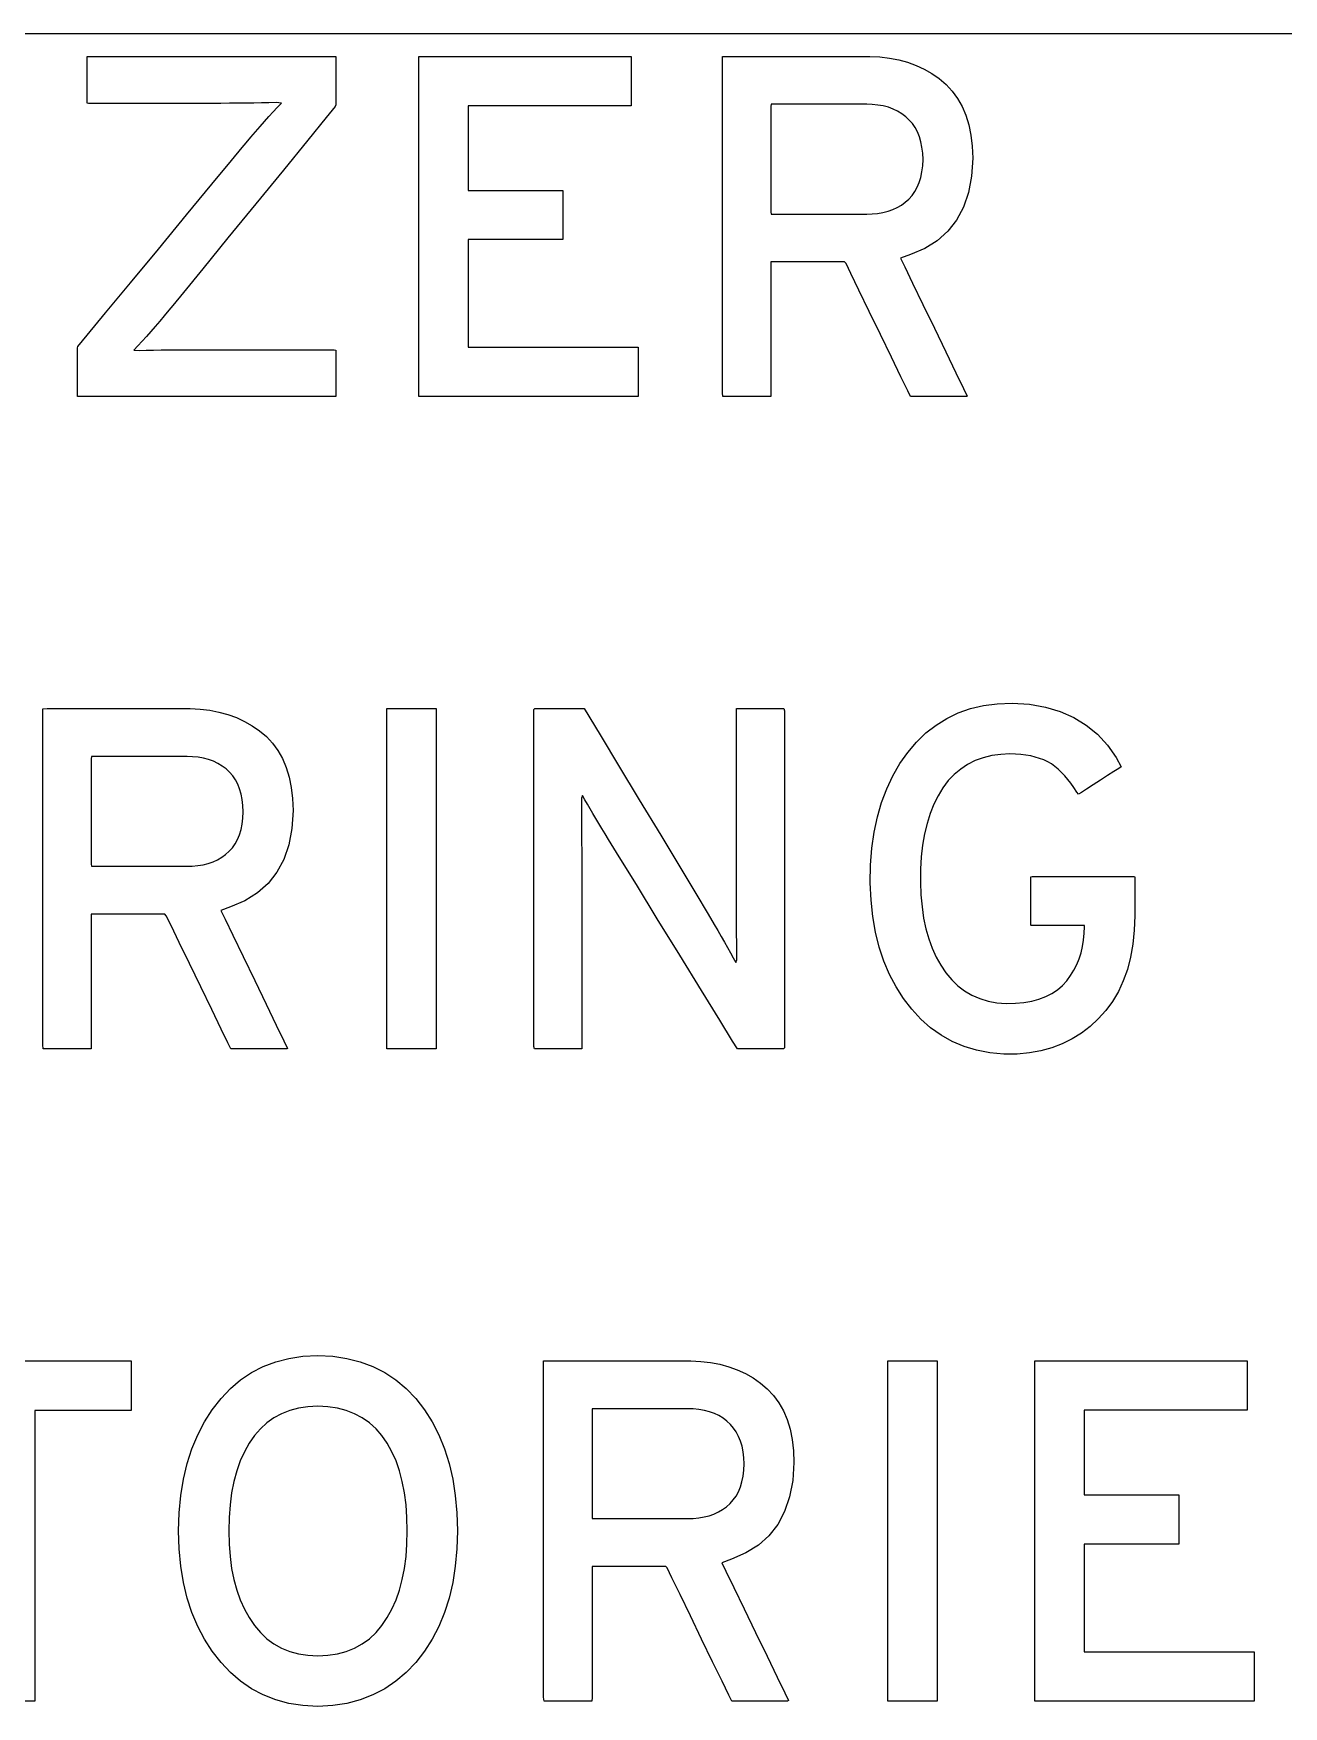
# Model space of a CAD drawing. Extents: x 1 to 47.7, y 0.2 to 35.
# Drawn here: x 7.4788 to 7.7781, y 13.7247 to 14.125 of the extents above; entities that cross this region are included whole.
import ezdxf

# ---------------------------------------------------------------- set-up
doc = ezdxf.new("R2010")
doc.units = 0
doc.header["$MEASUREMENT"] = 0
for name, color, linetype in [('4_1__4U__UP_TO_ONE_IO_BOAR', 7, 'CONTINUOUS'), ('4_2__4U__FRONT_PANEL_W_24_', 7, 'CONTINUOUS'), ('5_1___24__TARGET_LEDS___12', 7, 'CONTINUOUS')]:
    doc.layers.add(name, color=color, linetype=linetype)

msp = doc.modelspace()

# ---------------------------------------------------------------- linework, layer by layer
at = {"layer": '4_1__4U__UP_TO_ONE_IO_BOAR'}
msp.add_lwpolyline([(6.83549, 14.12501), (6.93639, 14.12501), (7.04437, 14.12501), (7.15841, 14.12501), (7.27751, 14.12501), (7.52681, 14.12501), (7.78421, 14.12501)], dxfattribs=at)
at = {"layer": '4_2__4U__FRONT_PANEL_W_24_'}
for points in [[(7.48935, 14.03812), (7.48935, 14.03855), (7.48935, 14.03971), (7.48935, 14.04137), (7.48935, 14.04333), (7.48935, 14.04536), (7.48935, 14.04726), (7.48935, 14.0488), (7.48935, 14.04977), (7.48947, 14.05015), (7.49169, 14.05282), (7.49612, 14.05818), (7.50204, 14.06534), (7.50874, 14.07343), (7.51549, 14.08159), (7.52157, 14.08894), (7.52626, 14.0946), (7.52883, 14.09772), (7.52977, 14.09884), (7.53089, 14.10018), (7.53199, 14.10148), (7.53308, 14.10273), (7.53414, 14.10394), (7.53518, 14.10511), (7.5362, 14.10624), (7.5372, 14.10732), (7.53818, 14.10837), (7.5369, 14.10847), (7.53519, 14.10843), (7.53342, 14.10839), (7.5316, 14.10836), (7.52971, 14.10833), (7.52777, 14.10831), (7.52577, 14.1083), (7.52371, 14.10829), (7.52187, 14.10829), (7.52047, 14.10829), (7.51731, 14.10829), (7.51294, 14.10829), (7.5079, 14.10829), (7.50274, 14.10829), (7.49801, 14.10829), (7.49427, 14.10829), (7.49204, 14.10829), (7.49167, 14.10837), (7.49167, 14.1091), (7.49167, 14.11042), (7.49167, 14.11214), (7.49167, 14.11405), (7.49167, 14.11594), (7.49167, 14.11761), (7.49167, 14.11887), (7.49167, 14.11949), (7.49281, 14.11953), (7.49768, 14.11953), (7.5054, 14.11953), (7.5149, 14.11953), (7.5251, 14.11953), (7.5349, 14.11953), (7.54325, 14.11953), (7.54904, 14.11953), (7.55122, 14.11953), (7.55122, 14.1191), (7.55122, 14.11794), (7.55122, 14.11629), (7.55122, 14.11434), (7.55122, 14.11231), (7.55122, 14.11043), (7.55122, 14.10889), (7.55122, 14.10793), (7.55109, 14.10755), (7.5489, 14.10487), (7.54452, 14.09951), (7.53866, 14.09234), (7.53204, 14.08424), (7.52537, 14.07608), (7.51936, 14.06872), (7.51473, 14.06305), (7.51218, 14.05994), (7.51126, 14.05881), (7.51016, 14.05746), (7.50907, 14.05616), (7.50799, 14.0549), (7.50693, 14.05368), (7.50588, 14.05252), (7.50485, 14.05139), (7.50384, 14.05031), (7.50283, 14.04928), (7.50411, 14.04918), (7.50582, 14.04922), (7.50759, 14.04926), (7.50942, 14.04929), (7.5113, 14.04932), (7.51324, 14.04934), (7.51524, 14.04935), (7.5173, 14.04936), (7.51914, 14.04936), (7.52062, 14.04936), (7.52398, 14.04936), (7.52863, 14.04936), (7.53398, 14.04936), (7.53946, 14.04936), (7.54448, 14.04936), (7.54846, 14.04936), (7.55082, 14.04936), (7.55122, 14.04928), (7.55122, 14.04856), (7.55122, 14.04723), (7.55122, 14.04551), (7.55122, 14.0436), (7.55122, 14.04171), (7.55122, 14.04003), (7.55122, 14.03878), (7.55122, 14.03816), (7.55004, 14.03812), (7.54497, 14.03812), (7.53695, 14.03812), (7.52708, 14.03812), (7.51649, 14.03812), (7.50629, 14.03812), (7.49763, 14.03812), (7.4916, 14.03812)], [(7.70368, 14.09519), (7.70338, 14.09087), (7.70263, 14.08696), (7.70144, 14.08346), (7.69979, 14.08037), (7.6977, 14.07769), (7.69516, 14.07542), (7.69217, 14.07356), (7.68874, 14.07211), (7.6864, 14.07123), (7.6874, 14.06917), (7.68928, 14.06528), (7.69174, 14.06019), (7.6945, 14.0545), (7.69724, 14.04883), (7.69966, 14.04382), (7.70147, 14.04007), (7.70237, 14.03822), (7.70215, 14.03812), (7.701, 14.03812), (7.6992, 14.03812), (7.69699, 14.03812), (7.69463, 14.03812), (7.69238, 14.03812), (7.69049, 14.03812), (7.6892, 14.03812), (7.68878, 14.03813), (7.6881, 14.03953), (7.68648, 14.04287), (7.68421, 14.04755), (7.68159, 14.05296), (7.67889, 14.05851), (7.67643, 14.06359), (7.67448, 14.06761), (7.67334, 14.06997), (7.67301, 14.07034), (7.67181, 14.07034), (7.66966, 14.07034), (7.66689, 14.07034), (7.66383, 14.07034), (7.66081, 14.07034), (7.65818, 14.07034), (7.65625, 14.07034), (7.65536, 14.07034), (7.65534, 14.06953), (7.65534, 14.06666), (7.65534, 14.06229), (7.65534, 14.05702), (7.65534, 14.05144), (7.65534, 14.04617), (7.65534, 14.0418), (7.65534, 14.03893), (7.65533, 14.03812), (7.65475, 14.03812), (7.6535, 14.03812), (7.65178, 14.03812), (7.64982, 14.03812), (7.64784, 14.03812), (7.64603, 14.03812), (7.64463, 14.03812), (7.64385, 14.03812), (7.64376, 14.03905), (7.64376, 14.04501), (7.64376, 14.05517), (7.64376, 14.06801), (7.64376, 14.08203), (7.64376, 14.09571), (7.64376, 14.10752), (7.64376, 14.11596), (7.64376, 14.1195), (7.64483, 14.11953), (7.64808, 14.11953), (7.65289, 14.11953), (7.6586, 14.11953), (7.66457, 14.11953), (7.67017, 14.11953), (7.67474, 14.11953), (7.67764, 14.11953), (7.67901, 14.11952), (7.68142, 14.1194), (7.68374, 14.11913), (7.68596, 14.11869), (7.68809, 14.11811), (7.69012, 14.11737), (7.69206, 14.11647), (7.6939, 14.11542), (7.69565, 14.11421), (7.6973, 14.11282), (7.69877, 14.11124), (7.70006, 14.10949), (7.70114, 14.10756), (7.70204, 14.10544), (7.70274, 14.10315), (7.70325, 14.10067), (7.70356, 14.09802)], [(7.69177, 14.09485), (7.69169, 14.09635), (7.69152, 14.09777), (7.69125, 14.09909), (7.69089, 14.10032), (7.69043, 14.10145), (7.68988, 14.1025), (7.68923, 14.10345), (7.68848, 14.1043), (7.68763, 14.10509), (7.68671, 14.1058), (7.6857, 14.10641), (7.68463, 14.10692), (7.68348, 14.10734), (7.68225, 14.10767), (7.68095, 14.10789), (7.67957, 14.10802), (7.67832, 14.10806), (7.67718, 14.10806), (7.67463, 14.10806), (7.67113, 14.10806), (7.66713, 14.10806), (7.6631, 14.10806), (7.6595, 14.10806), (7.65678, 14.10806), (7.65542, 14.10806), (7.65534, 14.10753), (7.65534, 14.10524), (7.65534, 14.10164), (7.65534, 14.09726), (7.65534, 14.0926), (7.65534, 14.08822), (7.65534, 14.08462), (7.65534, 14.08233), (7.65542, 14.0818), (7.65678, 14.0818), (7.6595, 14.0818), (7.6631, 14.0818), (7.66713, 14.0818), (7.67113, 14.0818), (7.67463, 14.0818), (7.67718, 14.0818), (7.67832, 14.0818), (7.67956, 14.08183), (7.68091, 14.08196), (7.68219, 14.08217), (7.6834, 14.08248), (7.68454, 14.08288), (7.68561, 14.08337), (7.6866, 14.08395), (7.68753, 14.08462), (7.68838, 14.08538), (7.68915, 14.08623), (7.68982, 14.08717), (7.69039, 14.08821), (7.69087, 14.08934), (7.69124, 14.09058), (7.69151, 14.0919), (7.69169, 14.09333)], [(7.54098, 13.93914), (7.54068, 13.93482), (7.53993, 13.93091), (7.53873, 13.92742), (7.53709, 13.92433), (7.535, 13.92165), (7.53246, 13.91938), (7.52947, 13.91751), (7.52603, 13.91606), (7.5237, 13.91518), (7.52469, 13.91312), (7.52657, 13.90924), (7.52904, 13.90414), (7.53179, 13.89845), (7.53453, 13.89279), (7.53696, 13.88777), (7.53877, 13.88403), (7.53967, 13.88217), (7.53945, 13.88207), (7.5383, 13.88207), (7.5365, 13.88207), (7.53429, 13.88207), (7.53193, 13.88207), (7.52968, 13.88207), (7.52778, 13.88207), (7.5265, 13.88207), (7.52607, 13.88208), (7.52539, 13.88349), (7.52377, 13.88682), (7.52151, 13.8915), (7.51888, 13.89691), (7.51619, 13.90246), (7.51373, 13.90755), (7.51178, 13.91157), (7.51064, 13.91392), (7.51031, 13.91429), (7.50911, 13.91429), (7.50696, 13.91429), (7.50418, 13.91429), (7.50112, 13.91429), (7.49811, 13.91429), (7.49547, 13.91429), (7.49354, 13.91429), (7.49266, 13.91429), (7.49264, 13.91348), (7.49264, 13.91061), (7.49264, 13.90624), (7.49264, 13.90097), (7.49264, 13.8954), (7.49264, 13.89013), (7.49264, 13.88576), (7.49264, 13.88289), (7.49262, 13.88207), (7.49204, 13.88207), (7.49079, 13.88207), (7.48908, 13.88207), (7.48712, 13.88207), (7.48513, 13.88207), (7.48333, 13.88207), (7.48193, 13.88207), (7.48115, 13.88207), (7.48106, 13.88301), (7.48106, 13.88896), (7.48106, 13.89912), (7.48106, 13.91197), (7.48106, 13.92599), (7.48106, 13.93967), (7.48106, 13.95148), (7.48106, 13.95992), (7.48106, 13.96346), (7.48213, 13.96349), (7.48538, 13.96349), (7.49019, 13.96349), (7.4959, 13.96349), (7.50188, 13.96349), (7.50747, 13.96349), (7.51204, 13.96349), (7.51494, 13.96349), (7.51631, 13.96348), (7.51872, 13.96336), (7.52103, 13.96308), (7.52325, 13.96265), (7.52538, 13.96206), (7.52741, 13.96132), (7.52935, 13.96042), (7.53119, 13.95937), (7.53294, 13.95816), (7.53459, 13.95677), (7.53607, 13.9552), (7.53735, 13.95345), (7.53844, 13.95151), (7.53933, 13.9494), (7.54003, 13.9471), (7.54054, 13.94463), (7.54086, 13.94197)], [(7.64733, 13.88207), (7.64619, 13.88394), (7.64312, 13.88891), (7.63872, 13.89606), (7.63354, 13.90447), (7.62816, 13.91322), (7.62315, 13.92136), (7.61907, 13.92799), (7.6165, 13.93217), (7.61568, 13.93351), (7.61491, 13.93479), (7.61417, 13.93602), (7.61345, 13.93723), (7.61276, 13.9384), (7.6121, 13.93953), (7.61146, 13.94062), (7.61084, 13.94168), (7.61025, 13.94271), (7.61001, 13.94204), (7.61001, 13.94009), (7.61001, 13.93807), (7.61002, 13.93598), (7.61003, 13.93384), (7.61005, 13.93163), (7.61007, 13.92936), (7.61009, 13.92702), (7.61011, 13.92462), (7.61011, 13.92313), (7.61011, 13.91934), (7.61011, 13.91364), (7.61011, 13.90679), (7.61011, 13.89956), (7.61011, 13.89271), (7.61011, 13.88701), (7.61011, 13.88322), (7.61011, 13.88207), (7.60957, 13.88207), (7.60838, 13.88207), (7.60672, 13.88207), (7.60481, 13.88207), (7.60285, 13.88207), (7.60106, 13.88207), (7.59964, 13.88207), (7.59879, 13.88207), (7.59865, 13.88264), (7.59865, 13.88792), (7.59865, 13.89752), (7.59865, 13.90996), (7.59865, 13.92378), (7.59865, 13.93749), (7.59865, 13.94962), (7.59865, 13.95869), (7.59865, 13.96323), (7.59888, 13.96349), (7.59987, 13.96349), (7.60143, 13.96349), (7.60335, 13.96349), (7.60541, 13.96349), (7.6074, 13.96349), (7.60909, 13.96349), (7.61026, 13.96349), (7.6107, 13.96349), (7.61179, 13.96167), (7.61471, 13.95684), (7.61891, 13.94988), (7.62385, 13.94169), (7.62898, 13.93318), (7.63376, 13.92526), (7.63765, 13.91881), (7.6401, 13.91474), (7.64093, 13.91336), (7.64181, 13.91184), (7.64266, 13.91038), (7.64347, 13.90898), (7.64424, 13.90762), (7.64498, 13.90632), (7.64568, 13.90507), (7.64634, 13.90387), (7.64697, 13.90273), (7.64721, 13.90338), (7.64719, 13.9054), (7.64717, 13.90748), (7.64715, 13.90961), (7.64714, 13.9118), (7.64712, 13.91404), (7.64712, 13.91634), (7.64711, 13.9187), (7.64711, 13.92112), (7.64711, 13.92261), (7.64711, 13.92638), (7.64711, 13.93206), (7.64711, 13.93888), (7.64711, 13.94608), (7.64711, 13.9529), (7.64711, 13.95858), (7.64711, 13.96235), (7.64712, 13.96349), (7.64765, 13.96349), (7.64885, 13.96349), (7.65051, 13.96349), (7.65242, 13.96349), (7.65438, 13.96349), (7.65617, 13.96349), (7.65759, 13.96349), (7.65843, 13.96349), (7.65858, 13.96292), (7.65858, 13.95764), (7.65858, 13.94804), (7.65858, 13.9356), (7.65858, 13.92178), (7.65858, 13.90807), (7.65858, 13.89594), (7.65858, 13.88687), (7.65858, 13.88233), (7.65836, 13.88207), (7.65744, 13.88207), (7.65598, 13.88207), (7.65419, 13.88207), (7.65226, 13.88207), (7.65041, 13.88207), (7.64884, 13.88207), (7.64774, 13.88207)], [(7.74246, 13.91394), (7.74233, 13.91045), (7.74199, 13.90714), (7.74144, 13.90403), (7.74068, 13.9011), (7.73971, 13.89836), (7.73853, 13.8958), (7.73714, 13.89344), (7.73554, 13.89126), (7.73373, 13.88926), (7.73178, 13.88744), (7.72969, 13.88583), (7.72747, 13.88445), (7.72511, 13.88329), (7.72261, 13.88235), (7.71999, 13.88162), (7.71723, 13.88112), (7.71433, 13.88084), (7.71115, 13.88082), (7.70779, 13.88114), (7.7046, 13.88175), (7.70159, 13.88265), (7.69875, 13.88385), (7.69609, 13.88533), (7.69359, 13.88711), (7.69127, 13.88918), (7.68913, 13.89154), (7.68713, 13.89414), (7.68532, 13.89691), (7.68375, 13.89988), (7.6824, 13.90305), (7.68129, 13.90641), (7.68041, 13.90996), (7.67975, 13.91371), (7.67933, 13.91766), (7.67914, 13.9218), (7.67921, 13.92602), (7.67952, 13.93006), (7.68007, 13.93391), (7.68084, 13.93757), (7.68185, 13.94104), (7.68308, 13.94432), (7.68455, 13.94741), (7.68624, 13.95031), (7.68816, 13.95302), (7.69023, 13.95548), (7.69247, 13.95766), (7.69488, 13.95954), (7.69746, 13.96114), (7.70022, 13.96245), (7.70315, 13.96347), (7.70625, 13.9642), (7.70952, 13.96464), (7.71308, 13.96478), (7.71722, 13.96451), (7.72107, 13.96385), (7.72462, 13.9628), (7.72788, 13.96137), (7.73086, 13.95955), (7.73354, 13.95735), (7.73593, 13.95476), (7.73803, 13.95178), (7.73923, 13.94956), (7.73863, 13.94917), (7.73748, 13.94843), (7.73595, 13.94745), (7.73422, 13.94634), (7.73248, 13.94523), (7.73092, 13.94422), (7.7297, 13.94344), (7.72901, 13.943), (7.72857, 13.94353), (7.72789, 13.9446), (7.72718, 13.94561), (7.72645, 13.94655), (7.72571, 13.94742), (7.72494, 13.94823), (7.72414, 13.94897), (7.72333, 13.94964), (7.7225, 13.95025), (7.72162, 13.95076), (7.72068, 13.95119), (7.71969, 13.95157), (7.71864, 13.95189), (7.71754, 13.95216), (7.71638, 13.95236), (7.71517, 13.95251), (7.7139, 13.9526), (7.71259, 13.95264), (7.71038, 13.95253), (7.70821, 13.95223), (7.70617, 13.95173), (7.70425, 13.95103), (7.70245, 13.95013), (7.70079, 13.94903), (7.69925, 13.94774), (7.69783, 13.94625), (7.69654, 13.94456), (7.69538, 13.94265), (7.69436, 13.9406), (7.69347, 13.93839), (7.69273, 13.93603), (7.69213, 13.93351), (7.69168, 13.93084), (7.69136, 13.92801), (7.69119, 13.92503), (7.69116, 13.92192), (7.69127, 13.91891), (7.69153, 13.91605), (7.69192, 13.91335), (7.69246, 13.91079), (7.69314, 13.90839), (7.69396, 13.90613), (7.69492, 13.90403), (7.69603, 13.90208), (7.69727, 13.90025), (7.69863, 13.8986), (7.70011, 13.89716), (7.70173, 13.89592), (7.70347, 13.8949), (7.70534, 13.8941), (7.70733, 13.8935), (7.70945, 13.89311), (7.71169, 13.89294), (7.71389, 13.89298), (7.71591, 13.89318), (7.71779, 13.89351), (7.71953, 13.89398), (7.72114, 13.89459), (7.72261, 13.89534), (7.72394, 13.89622), (7.72514, 13.89724), (7.7262, 13.89839), (7.7271, 13.89963), (7.72788, 13.90092), (7.72856, 13.90225), (7.72913, 13.90364), (7.7296, 13.90508), (7.72996, 13.90658), (7.73022, 13.90812), (7.73037, 13.90972), (7.73042, 13.91128), (7.73042, 13.9113), (7.73042, 13.91133), (7.73042, 13.91138), (7.73042, 13.91143), (7.73042, 13.91149), (7.73042, 13.91154), (7.73042, 13.91159), (7.73042, 13.91161), (7.73039, 13.91162), (7.72973, 13.91162), (7.72835, 13.91162), (7.72648, 13.91162), (7.72434, 13.91162), (7.72217, 13.91162), (7.72019, 13.91162), (7.71862, 13.91162), (7.71769, 13.91162), (7.71754, 13.9117), (7.71754, 13.91244), (7.71754, 13.9138), (7.71754, 13.91556), (7.71754, 13.91751), (7.71754, 13.91947), (7.71754, 13.92121), (7.71754, 13.92254), (7.71754, 13.92325), (7.71789, 13.92331), (7.71975, 13.92331), (7.72283, 13.92331), (7.7267, 13.92331), (7.73091, 13.92331), (7.73502, 13.92331), (7.7386, 13.92331), (7.74122, 13.92331), (7.74242, 13.92331), (7.74246, 13.92309), (7.74246, 13.92229), (7.74246, 13.92106), (7.74246, 13.91957), (7.74246, 13.91798), (7.74246, 13.91646), (7.74246, 13.91517), (7.74246, 13.91428)], [(7.52906, 13.9388), (7.52899, 13.94031), (7.52882, 13.94172), (7.52855, 13.94305), (7.52819, 13.94427), (7.52773, 13.94541), (7.52718, 13.94645), (7.52653, 13.9474), (7.52578, 13.94826), (7.52493, 13.94904), (7.524, 13.94975), (7.523, 13.95036), (7.52192, 13.95088), (7.52077, 13.9513), (7.51955, 13.95162), (7.51825, 13.95185), (7.51687, 13.95198), (7.51561, 13.95201), (7.51448, 13.95201), (7.51193, 13.95201), (7.50842, 13.95201), (7.50443, 13.95201), (7.50039, 13.95201), (7.49679, 13.95201), (7.49408, 13.95201), (7.49271, 13.95201), (7.49264, 13.95148), (7.49264, 13.9492), (7.49264, 13.9456), (7.49264, 13.94121), (7.49264, 13.93656), (7.49264, 13.93217), (7.49264, 13.92858), (7.49264, 13.92629), (7.49271, 13.92576), (7.49408, 13.92576), (7.49679, 13.92576), (7.50039, 13.92576), (7.50443, 13.92576), (7.50842, 13.92576), (7.51193, 13.92576), (7.51448, 13.92576), (7.51561, 13.92576), (7.51685, 13.92579), (7.5182, 13.92592), (7.51948, 13.92613), (7.52069, 13.92644), (7.52183, 13.92684), (7.5229, 13.92733), (7.5239, 13.92791), (7.52482, 13.92858), (7.52568, 13.92934), (7.52645, 13.93018), (7.52712, 13.93113), (7.52769, 13.93216), (7.52816, 13.9333), (7.52853, 13.93453), (7.52881, 13.93586), (7.52898, 13.93728)], [(7.58035, 13.76676), (7.5802, 13.76243), (7.57982, 13.75831), (7.57919, 13.75439), (7.57832, 13.75069), (7.57721, 13.74719), (7.57586, 13.7439), (7.57427, 13.74082), (7.57244, 13.73796), (7.57036, 13.73527), (7.56807, 13.73286), (7.56559, 13.73076), (7.56293, 13.72897), (7.56009, 13.72749), (7.55707, 13.72633), (7.55386, 13.72548), (7.55047, 13.72495), (7.5469, 13.72472), (7.54335, 13.72495), (7.53999, 13.72548), (7.53682, 13.72633), (7.53383, 13.72749), (7.53103, 13.72897), (7.52841, 13.73076), (7.52598, 13.73286), (7.52374, 13.73527), (7.52165, 13.73796), (7.51978, 13.74082), (7.51815, 13.7439), (7.51676, 13.74719), (7.51563, 13.75069), (7.51474, 13.75439), (7.5141, 13.75831), (7.5137, 13.76243), (7.51355, 13.76676), (7.5137, 13.7711), (7.5141, 13.77523), (7.51474, 13.77916), (7.51563, 13.78288), (7.51676, 13.7864), (7.51815, 13.78971), (7.51978, 13.79282), (7.52165, 13.79572), (7.52374, 13.7984), (7.52598, 13.80078), (7.52841, 13.80285), (7.53103, 13.80461), (7.53383, 13.80605), (7.53682, 13.80719), (7.53999, 13.80802), (7.54335, 13.80854), (7.5469, 13.80875), (7.55047, 13.80854), (7.55386, 13.80802), (7.55707, 13.80719), (7.56009, 13.80605), (7.56293, 13.80461), (7.56559, 13.80285), (7.56807, 13.80078), (7.57036, 13.7984), (7.57244, 13.79572), (7.57427, 13.79282), (7.57586, 13.78971), (7.57721, 13.7864), (7.57832, 13.78288), (7.57919, 13.77916), (7.57982, 13.77523), (7.5802, 13.7711)], [(7.66088, 13.7831), (7.66058, 13.77878), (7.65983, 13.77487), (7.65864, 13.77137), (7.65699, 13.76828), (7.6549, 13.7656), (7.65236, 13.76333), (7.64937, 13.76147), (7.64593, 13.76002), (7.6436, 13.75913), (7.64459, 13.75708), (7.64647, 13.75319), (7.64894, 13.7481), (7.65169, 13.74241), (7.65443, 13.73675), (7.65686, 13.73173), (7.65867, 13.72799), (7.65957, 13.72613), (7.65934, 13.72603), (7.6582, 13.72603), (7.65639, 13.72603), (7.65419, 13.72603), (7.65183, 13.72603), (7.64958, 13.72603), (7.64768, 13.72603), (7.6464, 13.72603), (7.64597, 13.72604), (7.64529, 13.72745), (7.64367, 13.73078), (7.6414, 13.73546), (7.63878, 13.74087), (7.63609, 13.74642), (7.63362, 13.7515), (7.63167, 13.75552), (7.63053, 13.75788), (7.63021, 13.75825), (7.629, 13.75825), (7.62685, 13.75825), (7.62408, 13.75825), (7.62102, 13.75825), (7.61801, 13.75825), (7.61537, 13.75825), (7.61344, 13.75825), (7.61256, 13.75825), (7.61254, 13.75743), (7.61254, 13.75456), (7.61254, 13.75019), (7.61254, 13.74492), (7.61254, 13.73936), (7.61254, 13.73409), (7.61254, 13.72972), (7.61254, 13.72685), (7.61252, 13.72603), (7.61194, 13.72603), (7.61069, 13.72603), (7.60898, 13.72603), (7.60702, 13.72603), (7.60503, 13.72603), (7.60323, 13.72603), (7.60183, 13.72603), (7.60105, 13.72603), (7.60095, 13.72697), (7.60095, 13.73292), (7.60095, 13.74308), (7.60095, 13.75593), (7.60095, 13.76995), (7.60095, 13.78362), (7.60095, 13.79544), (7.60095, 13.80387), (7.60095, 13.80741), (7.60202, 13.80744), (7.60527, 13.80744), (7.61008, 13.80744), (7.61579, 13.80744), (7.62177, 13.80744), (7.62736, 13.80744), (7.63194, 13.80744), (7.63484, 13.80744), (7.63621, 13.80744), (7.63862, 13.80731), (7.64093, 13.80704), (7.64315, 13.80661), (7.64528, 13.80602), (7.64731, 13.80528), (7.64925, 13.80438), (7.65109, 13.80333), (7.65284, 13.80212), (7.65449, 13.80073), (7.65597, 13.79916), (7.65725, 13.7974), (7.65834, 13.79547), (7.65923, 13.79336), (7.65994, 13.79106), (7.66044, 13.78859), (7.66076, 13.78593)], [(7.56832, 13.76676), (7.56824, 13.76996), (7.56802, 13.773), (7.56765, 13.77586), (7.56712, 13.77857), (7.56645, 13.7811), (7.56563, 13.78348), (7.56466, 13.78568), (7.56354, 13.78772), (7.56226, 13.78957), (7.56084, 13.7912), (7.55927, 13.79261), (7.55756, 13.7938), (7.55571, 13.79479), (7.55372, 13.79556), (7.55159, 13.79612), (7.54931, 13.79646), (7.5469, 13.7966), (7.54453, 13.79646), (7.54229, 13.79612), (7.5402, 13.79556), (7.53824, 13.79479), (7.53641, 13.7938), (7.53472, 13.79261), (7.53317, 13.7912), (7.53175, 13.78957), (7.53046, 13.78772), (7.52932, 13.78568), (7.52833, 13.78348), (7.52749, 13.7811), (7.52681, 13.77857), (7.52627, 13.77586), (7.52589, 13.773), (7.52566, 13.76996), (7.52559, 13.76676), (7.52566, 13.7636), (7.52589, 13.76061), (7.52627, 13.75777), (7.52681, 13.7551), (7.52749, 13.75259), (7.52833, 13.75024), (7.52932, 13.74805), (7.53046, 13.74603), (7.53175, 13.74414), (7.53317, 13.74244), (7.53472, 13.74096), (7.53641, 13.73971), (7.53824, 13.73869), (7.5402, 13.7379), (7.54229, 13.73733), (7.54453, 13.73699), (7.5469, 13.73688), (7.54931, 13.73699), (7.55159, 13.73733), (7.55372, 13.7379), (7.55571, 13.73869), (7.55756, 13.73971), (7.55927, 13.74096), (7.56084, 13.74244), (7.56226, 13.74414), (7.56354, 13.74603), (7.56466, 13.74805), (7.56563, 13.75024), (7.56645, 13.75259), (7.56712, 13.7551), (7.56765, 13.75777), (7.56802, 13.76061), (7.56824, 13.7636)], [(7.64896, 13.78276), (7.64889, 13.78426), (7.64872, 13.78568), (7.64845, 13.787), (7.64809, 13.78823), (7.64763, 13.78937), (7.64707, 13.79041), (7.64642, 13.79136), (7.64567, 13.79222), (7.64483, 13.793), (7.6439, 13.79371), (7.6429, 13.79432), (7.64182, 13.79484), (7.64067, 13.79526), (7.63944, 13.79558), (7.63814, 13.79581), (7.63677, 13.79594), (7.63551, 13.79597), (7.63438, 13.79597), (7.63183, 13.79597), (7.62832, 13.79597), (7.62433, 13.79597), (7.62029, 13.79597), (7.61669, 13.79597), (7.61398, 13.79597), (7.61261, 13.79597), (7.61254, 13.79544), (7.61254, 13.79316), (7.61254, 13.78956), (7.61254, 13.78517), (7.61254, 13.78052), (7.61254, 13.77613), (7.61254, 13.77253), (7.61254, 13.77025), (7.61261, 13.76971), (7.61398, 13.76971), (7.61669, 13.76971), (7.62029, 13.76971), (7.62433, 13.76971), (7.62832, 13.76971), (7.63183, 13.76971), (7.63438, 13.76971), (7.63551, 13.76971), (7.63675, 13.76975), (7.6381, 13.76987), (7.63938, 13.77009), (7.64059, 13.77039), (7.64173, 13.77079), (7.6428, 13.77128), (7.6438, 13.77186), (7.64472, 13.77254), (7.64558, 13.7733), (7.64635, 13.77414), (7.64702, 13.77508), (7.64759, 13.77612), (7.64806, 13.77726), (7.64843, 13.77849), (7.64871, 13.77981), (7.64888, 13.78124)]]:
    msp.add_lwpolyline(points, close=True, dxfattribs=at)
for points in [[(7.57107, 14.03812), (7.57107, 14.11953), (7.62188, 14.11953), (7.62188, 14.10772), (7.58288, 14.10772), (7.58288, 14.08748), (7.60554, 14.08748), (7.60554, 14.07568), (7.58288, 14.07568), (7.58288, 14.04993), (7.62359, 14.04993), (7.62359, 14.03812), (7.57107, 14.03812)], [(7.56346, 13.88207), (7.56346, 13.96349), (7.57526, 13.96349), (7.57526, 13.88207), (7.56346, 13.88207)], [(7.4792, 13.79552), (7.4792, 13.72603), (7.46739, 13.72603), (7.46739, 13.79552), (7.44439, 13.79552), (7.44439, 13.80744), (7.50223, 13.80744), (7.50223, 13.79552), (7.4792, 13.79552)], [(7.68336, 13.72603), (7.68336, 13.80744), (7.69516, 13.80744), (7.69516, 13.72603), (7.68336, 13.72603)], [(7.71855, 13.72603), (7.71855, 13.80744), (7.76936, 13.80744), (7.76936, 13.79563), (7.73035, 13.79563), (7.73035, 13.7754), (7.75301, 13.7754), (7.75301, 13.76359), (7.73035, 13.76359), (7.73035, 13.73784), (7.77107, 13.73784), (7.77107, 13.72603), (7.71855, 13.72603)]]:
    msp.add_lwpolyline(points, dxfattribs=at)
at = {"layer": '5_1___24__TARGET_LEDS___12'}
for points in [[(7.48935, 14.03812), (7.48935, 14.03855), (7.48935, 14.03971), (7.48935, 14.04137), (7.48935, 14.04333), (7.48935, 14.04536), (7.48935, 14.04726), (7.48935, 14.0488), (7.48935, 14.04977), (7.48947, 14.05015), (7.49169, 14.05282), (7.49612, 14.05818), (7.50204, 14.06534), (7.50874, 14.07343), (7.51549, 14.08159), (7.52157, 14.08894), (7.52626, 14.0946), (7.52883, 14.09772), (7.52977, 14.09884), (7.53089, 14.10018), (7.53199, 14.10148), (7.53308, 14.10273), (7.53414, 14.10394), (7.53518, 14.10511), (7.5362, 14.10624), (7.5372, 14.10732), (7.53818, 14.10837), (7.5369, 14.10847), (7.53519, 14.10843), (7.53342, 14.10839), (7.5316, 14.10836), (7.52971, 14.10833), (7.52777, 14.10831), (7.52577, 14.1083), (7.52371, 14.10829), (7.52187, 14.10829), (7.52047, 14.10829), (7.51731, 14.10829), (7.51294, 14.10829), (7.5079, 14.10829), (7.50274, 14.10829), (7.49801, 14.10829), (7.49427, 14.10829), (7.49204, 14.10829), (7.49167, 14.10837), (7.49167, 14.1091), (7.49167, 14.11042), (7.49167, 14.11214), (7.49167, 14.11405), (7.49167, 14.11594), (7.49167, 14.11761), (7.49167, 14.11887), (7.49167, 14.11949), (7.49281, 14.11953), (7.49768, 14.11953), (7.5054, 14.11953), (7.5149, 14.11953), (7.5251, 14.11953), (7.5349, 14.11953), (7.54325, 14.11953), (7.54904, 14.11953), (7.55122, 14.11953), (7.55122, 14.1191), (7.55122, 14.11794), (7.55122, 14.11629), (7.55122, 14.11434), (7.55122, 14.11231), (7.55122, 14.11043), (7.55122, 14.10889), (7.55122, 14.10793), (7.55109, 14.10755), (7.5489, 14.10487), (7.54452, 14.09951), (7.53866, 14.09234), (7.53204, 14.08424), (7.52537, 14.07608), (7.51936, 14.06872), (7.51473, 14.06305), (7.51218, 14.05994), (7.51126, 14.05881), (7.51016, 14.05746), (7.50907, 14.05616), (7.50799, 14.0549), (7.50693, 14.05368), (7.50588, 14.05252), (7.50485, 14.05139), (7.50384, 14.05031), (7.50283, 14.04928), (7.50411, 14.04918), (7.50582, 14.04922), (7.50759, 14.04926), (7.50942, 14.04929), (7.5113, 14.04932), (7.51324, 14.04934), (7.51524, 14.04935), (7.5173, 14.04936), (7.51914, 14.04936), (7.52062, 14.04936), (7.52398, 14.04936), (7.52863, 14.04936), (7.53398, 14.04936), (7.53946, 14.04936), (7.54448, 14.04936), (7.54846, 14.04936), (7.55082, 14.04936), (7.55122, 14.04928), (7.55122, 14.04856), (7.55122, 14.04723), (7.55122, 14.04551), (7.55122, 14.0436), (7.55122, 14.04171), (7.55122, 14.04003), (7.55122, 14.03878), (7.55122, 14.03816), (7.55004, 14.03812), (7.54497, 14.03812), (7.53695, 14.03812), (7.52708, 14.03812), (7.51649, 14.03812), (7.50629, 14.03812), (7.49763, 14.03812), (7.4916, 14.03812)], [(7.70368, 14.09519), (7.70338, 14.09087), (7.70263, 14.08696), (7.70144, 14.08346), (7.69979, 14.08037), (7.6977, 14.07769), (7.69516, 14.07542), (7.69217, 14.07356), (7.68874, 14.07211), (7.6864, 14.07123), (7.6874, 14.06917), (7.68928, 14.06528), (7.69174, 14.06019), (7.6945, 14.0545), (7.69724, 14.04883), (7.69966, 14.04382), (7.70147, 14.04007), (7.70237, 14.03822), (7.70215, 14.03812), (7.701, 14.03812), (7.6992, 14.03812), (7.69699, 14.03812), (7.69463, 14.03812), (7.69238, 14.03812), (7.69049, 14.03812), (7.6892, 14.03812), (7.68878, 14.03813), (7.6881, 14.03953), (7.68648, 14.04287), (7.68421, 14.04755), (7.68159, 14.05296), (7.67889, 14.05851), (7.67643, 14.06359), (7.67448, 14.06761), (7.67334, 14.06997), (7.67301, 14.07034), (7.67181, 14.07034), (7.66966, 14.07034), (7.66689, 14.07034), (7.66383, 14.07034), (7.66081, 14.07034), (7.65818, 14.07034), (7.65625, 14.07034), (7.65536, 14.07034), (7.65534, 14.06953), (7.65534, 14.06666), (7.65534, 14.06229), (7.65534, 14.05702), (7.65534, 14.05144), (7.65534, 14.04617), (7.65534, 14.0418), (7.65534, 14.03893), (7.65533, 14.03812), (7.65475, 14.03812), (7.6535, 14.03812), (7.65178, 14.03812), (7.64982, 14.03812), (7.64784, 14.03812), (7.64603, 14.03812), (7.64463, 14.03812), (7.64385, 14.03812), (7.64376, 14.03905), (7.64376, 14.04501), (7.64376, 14.05517), (7.64376, 14.06801), (7.64376, 14.08203), (7.64376, 14.09571), (7.64376, 14.10752), (7.64376, 14.11596), (7.64376, 14.1195), (7.64483, 14.11953), (7.64808, 14.11953), (7.65289, 14.11953), (7.6586, 14.11953), (7.66457, 14.11953), (7.67017, 14.11953), (7.67474, 14.11953), (7.67764, 14.11953), (7.67901, 14.11952), (7.68142, 14.1194), (7.68374, 14.11913), (7.68596, 14.11869), (7.68809, 14.11811), (7.69012, 14.11737), (7.69206, 14.11647), (7.6939, 14.11542), (7.69565, 14.11421), (7.6973, 14.11282), (7.69877, 14.11124), (7.70006, 14.10949), (7.70114, 14.10756), (7.70204, 14.10544), (7.70274, 14.10315), (7.70325, 14.10067), (7.70356, 14.09802)], [(7.69177, 14.09485), (7.69169, 14.09635), (7.69152, 14.09777), (7.69125, 14.09909), (7.69089, 14.10032), (7.69043, 14.10145), (7.68988, 14.1025), (7.68923, 14.10345), (7.68848, 14.1043), (7.68763, 14.10509), (7.68671, 14.1058), (7.6857, 14.10641), (7.68463, 14.10692), (7.68348, 14.10734), (7.68225, 14.10767), (7.68095, 14.10789), (7.67957, 14.10802), (7.67832, 14.10806), (7.67718, 14.10806), (7.67463, 14.10806), (7.67113, 14.10806), (7.66713, 14.10806), (7.6631, 14.10806), (7.6595, 14.10806), (7.65678, 14.10806), (7.65542, 14.10806), (7.65534, 14.10753), (7.65534, 14.10524), (7.65534, 14.10164), (7.65534, 14.09726), (7.65534, 14.0926), (7.65534, 14.08822), (7.65534, 14.08462), (7.65534, 14.08233), (7.65542, 14.0818), (7.65678, 14.0818), (7.6595, 14.0818), (7.6631, 14.0818), (7.66713, 14.0818), (7.67113, 14.0818), (7.67463, 14.0818), (7.67718, 14.0818), (7.67832, 14.0818), (7.67956, 14.08183), (7.68091, 14.08196), (7.68219, 14.08217), (7.6834, 14.08248), (7.68454, 14.08288), (7.68561, 14.08337), (7.6866, 14.08395), (7.68753, 14.08462), (7.68838, 14.08538), (7.68915, 14.08623), (7.68982, 14.08717), (7.69039, 14.08821), (7.69087, 14.08934), (7.69124, 14.09058), (7.69151, 14.0919), (7.69169, 14.09333)], [(7.54098, 13.93914), (7.54068, 13.93482), (7.53993, 13.93091), (7.53873, 13.92742), (7.53709, 13.92433), (7.535, 13.92165), (7.53246, 13.91938), (7.52947, 13.91751), (7.52603, 13.91606), (7.5237, 13.91518), (7.52469, 13.91312), (7.52657, 13.90924), (7.52904, 13.90414), (7.53179, 13.89845), (7.53453, 13.89279), (7.53696, 13.88777), (7.53877, 13.88403), (7.53967, 13.88217), (7.53945, 13.88207), (7.5383, 13.88207), (7.5365, 13.88207), (7.53429, 13.88207), (7.53193, 13.88207), (7.52968, 13.88207), (7.52778, 13.88207), (7.5265, 13.88207), (7.52607, 13.88208), (7.52539, 13.88349), (7.52377, 13.88682), (7.52151, 13.8915), (7.51888, 13.89691), (7.51619, 13.90246), (7.51373, 13.90755), (7.51178, 13.91157), (7.51064, 13.91392), (7.51031, 13.91429), (7.50911, 13.91429), (7.50696, 13.91429), (7.50418, 13.91429), (7.50112, 13.91429), (7.49811, 13.91429), (7.49547, 13.91429), (7.49354, 13.91429), (7.49266, 13.91429), (7.49264, 13.91348), (7.49264, 13.91061), (7.49264, 13.90624), (7.49264, 13.90097), (7.49264, 13.8954), (7.49264, 13.89013), (7.49264, 13.88576), (7.49264, 13.88289), (7.49262, 13.88207), (7.49204, 13.88207), (7.49079, 13.88207), (7.48908, 13.88207), (7.48712, 13.88207), (7.48513, 13.88207), (7.48333, 13.88207), (7.48193, 13.88207), (7.48115, 13.88207), (7.48106, 13.88301), (7.48106, 13.88896), (7.48106, 13.89912), (7.48106, 13.91197), (7.48106, 13.92599), (7.48106, 13.93967), (7.48106, 13.95148), (7.48106, 13.95992), (7.48106, 13.96346), (7.48213, 13.96349), (7.48538, 13.96349), (7.49019, 13.96349), (7.4959, 13.96349), (7.50188, 13.96349), (7.50747, 13.96349), (7.51204, 13.96349), (7.51494, 13.96349), (7.51631, 13.96348), (7.51872, 13.96336), (7.52103, 13.96308), (7.52325, 13.96265), (7.52538, 13.96206), (7.52741, 13.96132), (7.52935, 13.96042), (7.53119, 13.95937), (7.53294, 13.95816), (7.53459, 13.95677), (7.53607, 13.9552), (7.53735, 13.95345), (7.53844, 13.95151), (7.53933, 13.9494), (7.54003, 13.9471), (7.54054, 13.94463), (7.54086, 13.94197)], [(7.64733, 13.88207), (7.64619, 13.88394), (7.64312, 13.88891), (7.63872, 13.89606), (7.63354, 13.90447), (7.62816, 13.91322), (7.62315, 13.92136), (7.61907, 13.92799), (7.6165, 13.93217), (7.61568, 13.93351), (7.61491, 13.93479), (7.61417, 13.93602), (7.61345, 13.93723), (7.61276, 13.9384), (7.6121, 13.93953), (7.61146, 13.94062), (7.61084, 13.94168), (7.61025, 13.94271), (7.61001, 13.94204), (7.61001, 13.94009), (7.61001, 13.93807), (7.61002, 13.93598), (7.61003, 13.93384), (7.61005, 13.93163), (7.61007, 13.92936), (7.61009, 13.92702), (7.61011, 13.92462), (7.61011, 13.92313), (7.61011, 13.91934), (7.61011, 13.91364), (7.61011, 13.90679), (7.61011, 13.89956), (7.61011, 13.89271), (7.61011, 13.88701), (7.61011, 13.88322), (7.61011, 13.88207), (7.60957, 13.88207), (7.60838, 13.88207), (7.60672, 13.88207), (7.60481, 13.88207), (7.60285, 13.88207), (7.60106, 13.88207), (7.59964, 13.88207), (7.59879, 13.88207), (7.59865, 13.88264), (7.59865, 13.88792), (7.59865, 13.89752), (7.59865, 13.90996), (7.59865, 13.92378), (7.59865, 13.93749), (7.59865, 13.94962), (7.59865, 13.95869), (7.59865, 13.96323), (7.59888, 13.96349), (7.59987, 13.96349), (7.60143, 13.96349), (7.60335, 13.96349), (7.60541, 13.96349), (7.6074, 13.96349), (7.60909, 13.96349), (7.61026, 13.96349), (7.6107, 13.96349), (7.61179, 13.96167), (7.61471, 13.95684), (7.61891, 13.94988), (7.62385, 13.94169), (7.62898, 13.93318), (7.63376, 13.92526), (7.63765, 13.91881), (7.6401, 13.91474), (7.64093, 13.91336), (7.64181, 13.91184), (7.64266, 13.91038), (7.64347, 13.90898), (7.64424, 13.90762), (7.64498, 13.90632), (7.64568, 13.90507), (7.64634, 13.90387), (7.64697, 13.90273), (7.64721, 13.90338), (7.64719, 13.9054), (7.64717, 13.90748), (7.64715, 13.90961), (7.64714, 13.9118), (7.64712, 13.91404), (7.64712, 13.91634), (7.64711, 13.9187), (7.64711, 13.92112), (7.64711, 13.92261), (7.64711, 13.92638), (7.64711, 13.93206), (7.64711, 13.93888), (7.64711, 13.94608), (7.64711, 13.9529), (7.64711, 13.95858), (7.64711, 13.96235), (7.64712, 13.96349), (7.64765, 13.96349), (7.64885, 13.96349), (7.65051, 13.96349), (7.65242, 13.96349), (7.65438, 13.96349), (7.65617, 13.96349), (7.65759, 13.96349), (7.65843, 13.96349), (7.65858, 13.96292), (7.65858, 13.95764), (7.65858, 13.94804), (7.65858, 13.9356), (7.65858, 13.92178), (7.65858, 13.90807), (7.65858, 13.89594), (7.65858, 13.88687), (7.65858, 13.88233), (7.65836, 13.88207), (7.65744, 13.88207), (7.65598, 13.88207), (7.65419, 13.88207), (7.65226, 13.88207), (7.65041, 13.88207), (7.64884, 13.88207), (7.64774, 13.88207)], [(7.74246, 13.91394), (7.74233, 13.91045), (7.74199, 13.90714), (7.74144, 13.90403), (7.74068, 13.9011), (7.73971, 13.89836), (7.73853, 13.8958), (7.73714, 13.89344), (7.73554, 13.89126), (7.73373, 13.88926), (7.73178, 13.88744), (7.72969, 13.88583), (7.72747, 13.88445), (7.72511, 13.88329), (7.72261, 13.88235), (7.71999, 13.88162), (7.71723, 13.88112), (7.71433, 13.88084), (7.71115, 13.88082), (7.70779, 13.88114), (7.7046, 13.88175), (7.70159, 13.88265), (7.69875, 13.88385), (7.69609, 13.88533), (7.69359, 13.88711), (7.69127, 13.88918), (7.68913, 13.89154), (7.68713, 13.89414), (7.68532, 13.89691), (7.68375, 13.89988), (7.6824, 13.90305), (7.68129, 13.90641), (7.68041, 13.90996), (7.67975, 13.91371), (7.67933, 13.91766), (7.67914, 13.9218), (7.67921, 13.92602), (7.67952, 13.93006), (7.68007, 13.93391), (7.68084, 13.93757), (7.68185, 13.94104), (7.68308, 13.94432), (7.68455, 13.94741), (7.68624, 13.95031), (7.68816, 13.95302), (7.69023, 13.95548), (7.69247, 13.95766), (7.69488, 13.95954), (7.69746, 13.96114), (7.70022, 13.96245), (7.70315, 13.96347), (7.70625, 13.9642), (7.70952, 13.96464), (7.71308, 13.96478), (7.71722, 13.96451), (7.72107, 13.96385), (7.72462, 13.9628), (7.72788, 13.96137), (7.73086, 13.95955), (7.73354, 13.95735), (7.73593, 13.95476), (7.73803, 13.95178), (7.73923, 13.94956), (7.73863, 13.94917), (7.73748, 13.94843), (7.73595, 13.94745), (7.73422, 13.94634), (7.73248, 13.94523), (7.73092, 13.94422), (7.7297, 13.94344), (7.72901, 13.943), (7.72857, 13.94353), (7.72789, 13.9446), (7.72718, 13.94561), (7.72645, 13.94655), (7.72571, 13.94742), (7.72494, 13.94823), (7.72414, 13.94897), (7.72333, 13.94964), (7.7225, 13.95025), (7.72162, 13.95076), (7.72068, 13.95119), (7.71969, 13.95157), (7.71864, 13.95189), (7.71754, 13.95216), (7.71638, 13.95236), (7.71517, 13.95251), (7.7139, 13.9526), (7.71259, 13.95264), (7.71038, 13.95253), (7.70821, 13.95223), (7.70617, 13.95173), (7.70425, 13.95103), (7.70245, 13.95013), (7.70079, 13.94903), (7.69925, 13.94774), (7.69783, 13.94625), (7.69654, 13.94456), (7.69538, 13.94265), (7.69436, 13.9406), (7.69347, 13.93839), (7.69273, 13.93603), (7.69213, 13.93351), (7.69168, 13.93084), (7.69136, 13.92801), (7.69119, 13.92503), (7.69116, 13.92192), (7.69127, 13.91891), (7.69153, 13.91605), (7.69192, 13.91335), (7.69246, 13.91079), (7.69314, 13.90839), (7.69396, 13.90613), (7.69492, 13.90403), (7.69603, 13.90208), (7.69727, 13.90025), (7.69863, 13.8986), (7.70011, 13.89716), (7.70173, 13.89592), (7.70347, 13.8949), (7.70534, 13.8941), (7.70733, 13.8935), (7.70945, 13.89311), (7.71169, 13.89294), (7.71389, 13.89298), (7.71591, 13.89318), (7.71779, 13.89351), (7.71953, 13.89398), (7.72114, 13.89459), (7.72261, 13.89534), (7.72394, 13.89622), (7.72514, 13.89724), (7.7262, 13.89839), (7.7271, 13.89963), (7.72788, 13.90092), (7.72856, 13.90225), (7.72913, 13.90364), (7.7296, 13.90508), (7.72996, 13.90658), (7.73022, 13.90812), (7.73037, 13.90972), (7.73042, 13.91128), (7.73042, 13.9113), (7.73042, 13.91133), (7.73042, 13.91138), (7.73042, 13.91143), (7.73042, 13.91149), (7.73042, 13.91154), (7.73042, 13.91159), (7.73042, 13.91161), (7.73039, 13.91162), (7.72973, 13.91162), (7.72835, 13.91162), (7.72648, 13.91162), (7.72434, 13.91162), (7.72217, 13.91162), (7.72019, 13.91162), (7.71862, 13.91162), (7.71769, 13.91162), (7.71754, 13.9117), (7.71754, 13.91244), (7.71754, 13.9138), (7.71754, 13.91556), (7.71754, 13.91751), (7.71754, 13.91947), (7.71754, 13.92121), (7.71754, 13.92254), (7.71754, 13.92325), (7.71789, 13.92331), (7.71975, 13.92331), (7.72283, 13.92331), (7.7267, 13.92331), (7.73091, 13.92331), (7.73502, 13.92331), (7.7386, 13.92331), (7.74122, 13.92331), (7.74242, 13.92331), (7.74246, 13.92309), (7.74246, 13.92229), (7.74246, 13.92106), (7.74246, 13.91957), (7.74246, 13.91798), (7.74246, 13.91646), (7.74246, 13.91517), (7.74246, 13.91428)], [(7.52906, 13.9388), (7.52899, 13.94031), (7.52882, 13.94172), (7.52855, 13.94305), (7.52819, 13.94427), (7.52773, 13.94541), (7.52718, 13.94645), (7.52653, 13.9474), (7.52578, 13.94826), (7.52493, 13.94904), (7.524, 13.94975), (7.523, 13.95036), (7.52192, 13.95088), (7.52077, 13.9513), (7.51955, 13.95162), (7.51825, 13.95185), (7.51687, 13.95198), (7.51561, 13.95201), (7.51448, 13.95201), (7.51193, 13.95201), (7.50842, 13.95201), (7.50443, 13.95201), (7.50039, 13.95201), (7.49679, 13.95201), (7.49408, 13.95201), (7.49271, 13.95201), (7.49264, 13.95148), (7.49264, 13.9492), (7.49264, 13.9456), (7.49264, 13.94121), (7.49264, 13.93656), (7.49264, 13.93217), (7.49264, 13.92858), (7.49264, 13.92629), (7.49271, 13.92576), (7.49408, 13.92576), (7.49679, 13.92576), (7.50039, 13.92576), (7.50443, 13.92576), (7.50842, 13.92576), (7.51193, 13.92576), (7.51448, 13.92576), (7.51561, 13.92576), (7.51685, 13.92579), (7.5182, 13.92592), (7.51948, 13.92613), (7.52069, 13.92644), (7.52183, 13.92684), (7.5229, 13.92733), (7.5239, 13.92791), (7.52482, 13.92858), (7.52568, 13.92934), (7.52645, 13.93018), (7.52712, 13.93113), (7.52769, 13.93216), (7.52816, 13.9333), (7.52853, 13.93453), (7.52881, 13.93586), (7.52898, 13.93728)], [(7.58035, 13.76676), (7.5802, 13.76243), (7.57982, 13.75831), (7.57919, 13.75439), (7.57832, 13.75069), (7.57721, 13.74719), (7.57586, 13.7439), (7.57427, 13.74082), (7.57244, 13.73796), (7.57036, 13.73527), (7.56807, 13.73286), (7.56559, 13.73076), (7.56293, 13.72897), (7.56009, 13.72749), (7.55707, 13.72633), (7.55386, 13.72548), (7.55047, 13.72495), (7.5469, 13.72472), (7.54335, 13.72495), (7.53999, 13.72548), (7.53682, 13.72633), (7.53383, 13.72749), (7.53103, 13.72897), (7.52841, 13.73076), (7.52598, 13.73286), (7.52374, 13.73527), (7.52165, 13.73796), (7.51978, 13.74082), (7.51815, 13.7439), (7.51676, 13.74719), (7.51563, 13.75069), (7.51474, 13.75439), (7.5141, 13.75831), (7.5137, 13.76243), (7.51355, 13.76676), (7.5137, 13.7711), (7.5141, 13.77523), (7.51474, 13.77916), (7.51563, 13.78288), (7.51676, 13.7864), (7.51815, 13.78971), (7.51978, 13.79282), (7.52165, 13.79572), (7.52374, 13.7984), (7.52598, 13.80078), (7.52841, 13.80285), (7.53103, 13.80461), (7.53383, 13.80605), (7.53682, 13.80719), (7.53999, 13.80802), (7.54335, 13.80854), (7.5469, 13.80875), (7.55047, 13.80854), (7.55386, 13.80802), (7.55707, 13.80719), (7.56009, 13.80605), (7.56293, 13.80461), (7.56559, 13.80285), (7.56807, 13.80078), (7.57036, 13.7984), (7.57244, 13.79572), (7.57427, 13.79282), (7.57586, 13.78971), (7.57721, 13.7864), (7.57832, 13.78288), (7.57919, 13.77916), (7.57982, 13.77523), (7.5802, 13.7711)], [(7.66088, 13.7831), (7.66058, 13.77878), (7.65983, 13.77487), (7.65864, 13.77137), (7.65699, 13.76828), (7.6549, 13.7656), (7.65236, 13.76333), (7.64937, 13.76147), (7.64593, 13.76002), (7.6436, 13.75913), (7.64459, 13.75708), (7.64647, 13.75319), (7.64894, 13.7481), (7.65169, 13.74241), (7.65443, 13.73675), (7.65686, 13.73173), (7.65867, 13.72799), (7.65957, 13.72613), (7.65934, 13.72603), (7.6582, 13.72603), (7.65639, 13.72603), (7.65419, 13.72603), (7.65183, 13.72603), (7.64958, 13.72603), (7.64768, 13.72603), (7.6464, 13.72603), (7.64597, 13.72604), (7.64529, 13.72745), (7.64367, 13.73078), (7.6414, 13.73546), (7.63878, 13.74087), (7.63609, 13.74642), (7.63362, 13.7515), (7.63167, 13.75552), (7.63053, 13.75788), (7.63021, 13.75825), (7.629, 13.75825), (7.62685, 13.75825), (7.62408, 13.75825), (7.62102, 13.75825), (7.61801, 13.75825), (7.61537, 13.75825), (7.61344, 13.75825), (7.61256, 13.75825), (7.61254, 13.75743), (7.61254, 13.75456), (7.61254, 13.75019), (7.61254, 13.74492), (7.61254, 13.73936), (7.61254, 13.73409), (7.61254, 13.72972), (7.61254, 13.72685), (7.61252, 13.72603), (7.61194, 13.72603), (7.61069, 13.72603), (7.60898, 13.72603), (7.60702, 13.72603), (7.60503, 13.72603), (7.60323, 13.72603), (7.60183, 13.72603), (7.60105, 13.72603), (7.60095, 13.72697), (7.60095, 13.73292), (7.60095, 13.74308), (7.60095, 13.75593), (7.60095, 13.76995), (7.60095, 13.78362), (7.60095, 13.79544), (7.60095, 13.80387), (7.60095, 13.80741), (7.60202, 13.80744), (7.60527, 13.80744), (7.61008, 13.80744), (7.61579, 13.80744), (7.62177, 13.80744), (7.62736, 13.80744), (7.63194, 13.80744), (7.63484, 13.80744), (7.63621, 13.80744), (7.63862, 13.80731), (7.64093, 13.80704), (7.64315, 13.80661), (7.64528, 13.80602), (7.64731, 13.80528), (7.64925, 13.80438), (7.65109, 13.80333), (7.65284, 13.80212), (7.65449, 13.80073), (7.65597, 13.79916), (7.65725, 13.7974), (7.65834, 13.79547), (7.65923, 13.79336), (7.65994, 13.79106), (7.66044, 13.78859), (7.66076, 13.78593)], [(7.56832, 13.76676), (7.56824, 13.76996), (7.56802, 13.773), (7.56765, 13.77586), (7.56712, 13.77857), (7.56645, 13.7811), (7.56563, 13.78348), (7.56466, 13.78568), (7.56354, 13.78772), (7.56226, 13.78957), (7.56084, 13.7912), (7.55927, 13.79261), (7.55756, 13.7938), (7.55571, 13.79479), (7.55372, 13.79556), (7.55159, 13.79612), (7.54931, 13.79646), (7.5469, 13.7966), (7.54453, 13.79646), (7.54229, 13.79612), (7.5402, 13.79556), (7.53824, 13.79479), (7.53641, 13.7938), (7.53472, 13.79261), (7.53317, 13.7912), (7.53175, 13.78957), (7.53046, 13.78772), (7.52932, 13.78568), (7.52833, 13.78348), (7.52749, 13.7811), (7.52681, 13.77857), (7.52627, 13.77586), (7.52589, 13.773), (7.52566, 13.76996), (7.52559, 13.76676), (7.52566, 13.7636), (7.52589, 13.76061), (7.52627, 13.75777), (7.52681, 13.7551), (7.52749, 13.75259), (7.52833, 13.75024), (7.52932, 13.74805), (7.53046, 13.74603), (7.53175, 13.74414), (7.53317, 13.74244), (7.53472, 13.74096), (7.53641, 13.73971), (7.53824, 13.73869), (7.5402, 13.7379), (7.54229, 13.73733), (7.54453, 13.73699), (7.5469, 13.73688), (7.54931, 13.73699), (7.55159, 13.73733), (7.55372, 13.7379), (7.55571, 13.73869), (7.55756, 13.73971), (7.55927, 13.74096), (7.56084, 13.74244), (7.56226, 13.74414), (7.56354, 13.74603), (7.56466, 13.74805), (7.56563, 13.75024), (7.56645, 13.75259), (7.56712, 13.7551), (7.56765, 13.75777), (7.56802, 13.76061), (7.56824, 13.7636)], [(7.64896, 13.78276), (7.64889, 13.78426), (7.64872, 13.78568), (7.64845, 13.787), (7.64809, 13.78823), (7.64763, 13.78937), (7.64707, 13.79041), (7.64642, 13.79136), (7.64567, 13.79222), (7.64483, 13.793), (7.6439, 13.79371), (7.6429, 13.79432), (7.64182, 13.79484), (7.64067, 13.79526), (7.63944, 13.79558), (7.63814, 13.79581), (7.63677, 13.79594), (7.63551, 13.79597), (7.63438, 13.79597), (7.63183, 13.79597), (7.62832, 13.79597), (7.62433, 13.79597), (7.62029, 13.79597), (7.61669, 13.79597), (7.61398, 13.79597), (7.61261, 13.79597), (7.61254, 13.79544), (7.61254, 13.79316), (7.61254, 13.78956), (7.61254, 13.78517), (7.61254, 13.78052), (7.61254, 13.77613), (7.61254, 13.77253), (7.61254, 13.77025), (7.61261, 13.76971), (7.61398, 13.76971), (7.61669, 13.76971), (7.62029, 13.76971), (7.62433, 13.76971), (7.62832, 13.76971), (7.63183, 13.76971), (7.63438, 13.76971), (7.63551, 13.76971), (7.63675, 13.76975), (7.6381, 13.76987), (7.63938, 13.77009), (7.64059, 13.77039), (7.64173, 13.77079), (7.6428, 13.77128), (7.6438, 13.77186), (7.64472, 13.77254), (7.64558, 13.7733), (7.64635, 13.77414), (7.64702, 13.77508), (7.64759, 13.77612), (7.64806, 13.77726), (7.64843, 13.77849), (7.64871, 13.77981), (7.64888, 13.78124)]]:
    msp.add_lwpolyline(points, close=True, dxfattribs=at)
for points in [[(7.57107, 14.03812), (7.57107, 14.11953), (7.62188, 14.11953), (7.62188, 14.10772), (7.58288, 14.10772), (7.58288, 14.08748), (7.60554, 14.08748), (7.60554, 14.07568), (7.58288, 14.07568), (7.58288, 14.04993), (7.62359, 14.04993), (7.62359, 14.03812), (7.57107, 14.03812)], [(7.56346, 13.88207), (7.56346, 13.96349), (7.57526, 13.96349), (7.57526, 13.88207), (7.56346, 13.88207)], [(7.4792, 13.79552), (7.4792, 13.72603), (7.46739, 13.72603), (7.46739, 13.79552), (7.44439, 13.79552), (7.44439, 13.80744), (7.50223, 13.80744), (7.50223, 13.79552), (7.4792, 13.79552)], [(7.68336, 13.72603), (7.68336, 13.80744), (7.69516, 13.80744), (7.69516, 13.72603), (7.68336, 13.72603)], [(7.71855, 13.72603), (7.71855, 13.80744), (7.76936, 13.80744), (7.76936, 13.79563), (7.73035, 13.79563), (7.73035, 13.7754), (7.75301, 13.7754), (7.75301, 13.76359), (7.73035, 13.76359), (7.73035, 13.73784), (7.77107, 13.73784), (7.77107, 13.72603), (7.71855, 13.72603)]]:
    msp.add_lwpolyline(points, dxfattribs=at)

doc.saveas('drawing.dxf')
